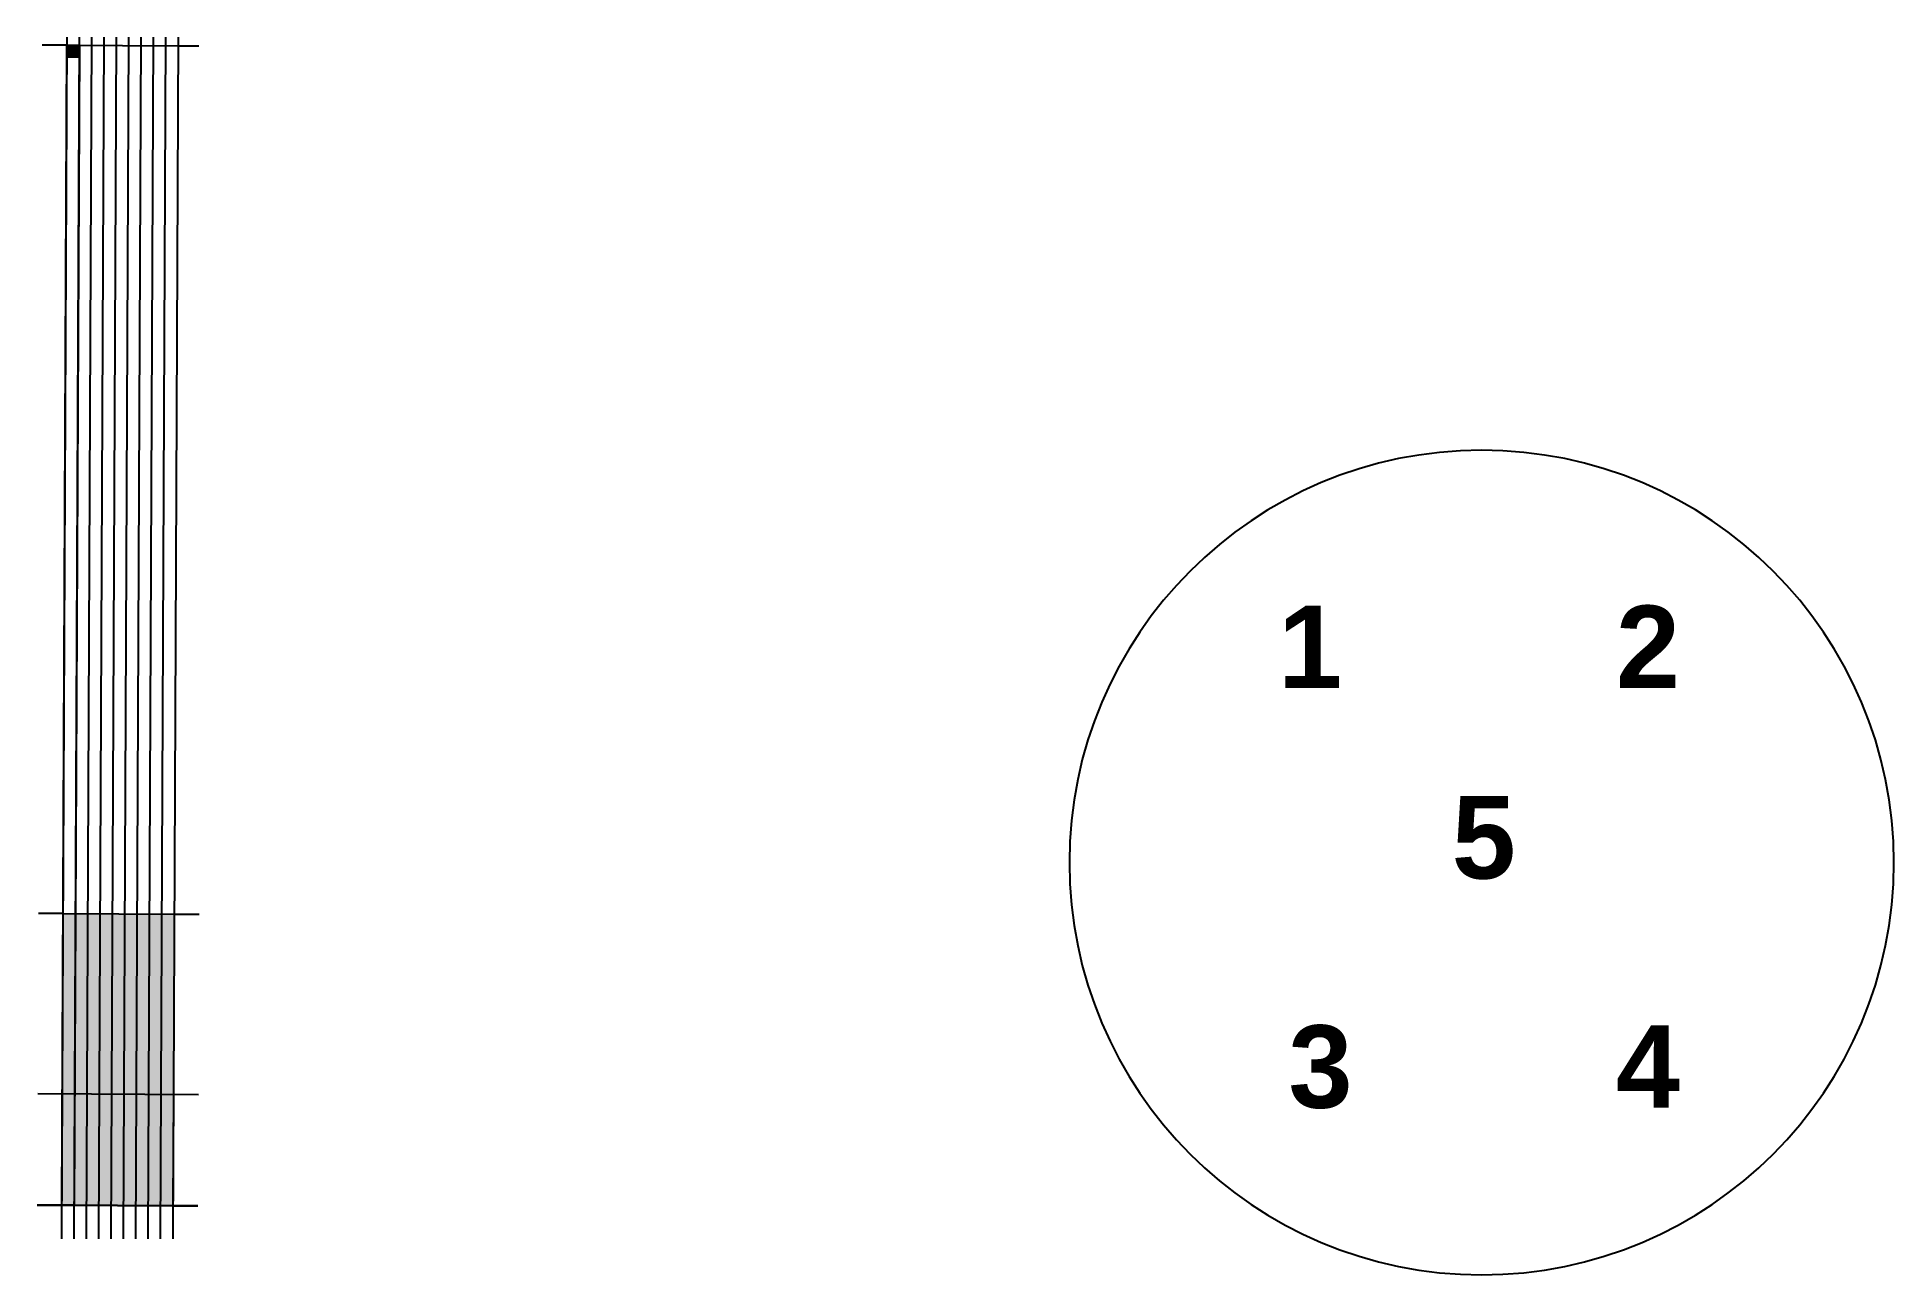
# Model space of a CAD drawing. Header units: millimetres. Extents: x 12551 to 13002, y 18693 to 18994.
import ezdxf

# ---------------------------------------------------------------- set-up
doc = ezdxf.new("R2010")
doc.units = ezdxf.units.MM
doc.layers.add('Opis', color=7, linetype='Continuous')
doc.layers.add('Szalka', color=7, linetype='Continuous')
doc.styles.get("Standard").update_dxf_attribs({"font": 'arial.ttf'})

msp = doc.modelspace()

# ---------------------------------------------------------------- hatches: boundary and pattern name
at = {"layer": 'Opis', "true_color": 0xafd9aa}
h = msp.add_hatch(color=9, dxfattribs=at)
h.dxf.hatch_style = 1
h.paths.add_polyline_path([(12561.41, 18991.64), (12558.41, 18991.65), (12558.39, 18988.84), (12561.39, 18988.82)])
h = msp.add_hatch(color=9, dxfattribs=at)
h.dxf.hatch_style = 1
h.paths.add_polyline_path([(12560.48, 18781.03), (12557.48, 18781.04), (12557.17, 18710.33), (12560.17, 18710.32)])
h.paths.add_polyline_path([(12584.48, 18780.92), (12581.48, 18780.94), (12581.17, 18710.2), (12584.17, 18710.19)])
at = {"layer": 'Opis', "true_color": 0x58ba48}
h = msp.add_hatch(color=85, dxfattribs=at)
h.dxf.hatch_style = 1
h.paths.add_polyline_path([(12563.48, 18781.02), (12560.48, 18781.03), (12560.17, 18710.32), (12563.17, 18710.3)])
h.paths.add_polyline_path([(12566.48, 18781), (12563.48, 18781.02), (12563.17, 18710.3), (12566.17, 18710.28)])
h.paths.add_polyline_path([(12569.48, 18780.99), (12566.48, 18781), (12566.17, 18710.28), (12569.17, 18710.27)])
h.paths.add_polyline_path([(12572.48, 18780.98), (12569.48, 18780.99), (12569.17, 18710.27), (12572.17, 18710.25)])
h.paths.add_polyline_path([(12575.48, 18780.96), (12572.48, 18780.98), (12572.17, 18710.25), (12575.17, 18710.24)])
h.paths.add_polyline_path([(12578.48, 18780.95), (12575.48, 18780.96), (12575.17, 18710.24), (12578.17, 18710.22)])
h.paths.add_polyline_path([(12581.48, 18780.94), (12578.48, 18780.95), (12578.17, 18710.22), (12581.17, 18710.2)])

# ---------------------------------------------------------------- linework, layer by layer
at = {"layer": 'Opis'}
for p, q in [((12557.13, 18702.16), (12558.42, 18993.63)), ((12560.13, 18702.16), (12561.42, 18993.63)), ((12572.13, 18702.16), (12573.42, 18993.63)), ((12575.13, 18702.16), (12576.42, 18993.63)), ((12581.13, 18702.16), (12582.42, 18993.63)), ((12558.41, 18991.65), (12552.41, 18991.65)), ((12558.39, 18988.84), (12561.39, 18988.82)), ((12558.41, 18991.65), (12585.41, 18991.53)), ((12558.41, 18991.65), (12561.41, 18991.64)), ((12558.41, 18991.65), (12561.41, 18991.65)), ((12585.41, 18991.53), (12590.41, 18991.53)), ((12557.48, 18781.04), (12551.48, 18781.07)), ((12557.48, 18781.04), (12584.48, 18780.92)), ((12584.48, 18780.92), (12590.48, 18780.92)), ((12551.32, 18737.39), (12590.32, 18737.21)), ((12584.17, 18710.21), (12584.32, 18737.21)), ((12551.17, 18710.36), (12590.17, 18710.19)), ((12557.17, 18710.34), (12584.17, 18710.19)), ((12560.17, 18710.32), (12557.17, 18710.33)), ((12584.15, 18706.53), (12584.15, 18706.53))]:
    msp.add_line(p, q, dxfattribs=at)
at = {"layer": 'Opis', "color": 251, "true_color": 0x636466}
for p, q in [((12563.13, 18702.16), (12564.42, 18993.63)), ((12566.13, 18702.16), (12567.42, 18993.63)), ((12569.13, 18702.16), (12570.42, 18993.63)), ((12572.13, 18702.16), (12573.42, 18993.63)), ((12575.13, 18702.16), (12576.42, 18993.63)), ((12578.13, 18702.16), (12579.42, 18993.63)), ((12578.13, 18702.16), (12579.42, 18993.63)), ((12578.13, 18702.16), (12579.42, 18993.63)), ((12581.13, 18702.16), (12582.42, 18993.63)), ((12584.13, 18702.16), (12585.42, 18993.63)), ((12557.17, 18710.33), (12558.41, 18991.65)), ((12561.41, 18991.64), (12560.17, 18710.32))]:
    msp.add_line(p, q, dxfattribs=at)
at = {"layer": 'Opis', "lineweight": 30}
for p, q in [((12557.17, 18710.33), (12551.17, 18710.36)), ((12557.17, 18710.33), (12584.17, 18710.19)), ((12584.17, 18710.19), (12590.17, 18710.19))]:
    msp.add_line(p, q, dxfattribs=at)
at = {"layer": 'Szalka'}
for start, end in [(0, 180), (180, 0)]:
    msp.add_arc((12901.55, 18793.43), 100, start, end, dxfattribs=at)

# ---------------------------------------------------------------- texts
at = {"layer": 'Szalka', "char_height": 20, "attachment_point": 1}
for s, insert in [('{\\fArial|b1|i0|c238|p34;1}', (12852.17, 18855.74)), ('{\\fArial|b1|i0|c238|p34;2}', (12934.13, 18855.74)), ('{\\fArial|b1|i0|c238|p34;5}', (12894.31, 18809.54)), ('{\\fArial|b1|i0|c238|p34;3}', (12854.69, 18753.96)), ('{\\fArial|b1|i0|c238|p34;4}', (12934.13, 18753.96))]:
    msp.add_mtext_dynamic_manual_height_columns(s, width=31.2375, gutter_width=12.5, heights=[0], dxfattribs=dict(at, insert=insert))

doc.saveas('drawing.dxf')
